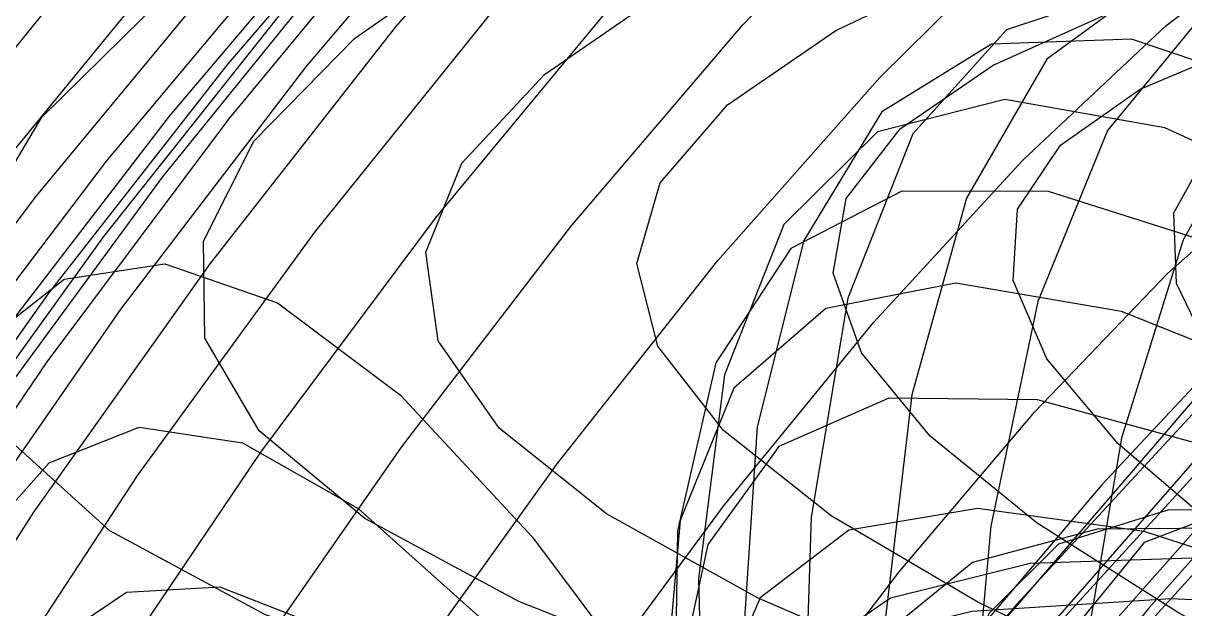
# Model space of a CAD drawing. Header units: metres. Extents: x 6 to 209, y 2 to 206.
# Drawn here: x 51.5 to 81.57, y 134.27 to 149.42 of the extents above; entities that cross this region are included whole.
import ezdxf

# ---------------------------------------------------------------- set-up
doc = ezdxf.new("R2010")
doc.units = ezdxf.units.M

msp = doc.modelspace()

# ---------------------------------------------------------------- linework, layer by layer
for points in [[(47.1506, 143.6783), (52.0907, 149.7611), (57.3071, 155.5995), (62.619, 160.9833), (67.8502, 165.7119), (72.8347, 169.6023), (77.4229, 172.4947), (81.4861, 174.2593), (84.9214, 174.8004), (87.6543, 174.0607), (89.6411, 172.0231), (90.8702, 168.7118), (91.3615, 164.1922), (91.1655, 158.5687), (90.3607, 151.9815), (89.05, 144.6022), (87.3567, 136.6283), (85.4192, 128.2767), (83.3855, 119.7767), (81.407, 111.3621), (79.6329, 103.2642)], [(49.6633, 144.1963), (54.5024, 150.1033), (59.5562, 155.7083), (64.6523, 160.8075), (69.624, 165.2087), (74.3165, 168.739), (78.5922, 171.2503), (82.3349, 172.6253), (85.4539, 172.7816), (87.8868, 171.6749), (89.6011, 169.3012), (90.595, 165.6967), (90.8967, 160.9378), (90.5633, 155.1382), (89.6774, 148.4453), (88.3443, 141.0361), (86.6871, 133.1107), (84.8417, 124.8864), (82.9517, 116.5902), (81.1619, 108.4514), (79.6133, 100.6941)], [(129.0956, 101.4556), (132.079, 114.9008), (134.5887, 127.5976), (136.4086, 139.2013), (137.3507, 149.4031), (137.2622, 157.9403), (136.0323, 164.6045), (133.5975, 169.2481), (129.944, 171.7892), (125.1099, 172.2131), (119.1841, 170.5728), (112.3045, 166.9859), (104.6532, 161.6303), (96.451, 154.7374), (87.9497, 146.5833), (79.4239, 137.4789), (71.1613, 127.7587), (63.4527, 117.7686), (56.5816, 107.8539), (50.8144, 98.347)], [(127.1163, 91.7818), (130.4455, 105.5275), (133.4485, 118.7661), (135.8914, 131.1371), (137.5628, 142.3086), (138.2821, 151.9881), (137.9074, 159.9318), (136.3415, 165.9527), (133.5362, 169.9262), (129.4948, 171.7935), (124.2734, 171.5632), (117.9791, 169.3103), (110.7671, 165.1727), (102.8359, 159.346), (94.4209, 152.076), (85.786, 143.6496), (77.215, 134.3844), (69.0016, 124.6173), (61.4388, 114.6926), (54.8092, 104.9493), (49.3739, 95.7097)], [(47.3557, 138.9786), (51.8082, 144.9105), (56.5882, 150.6876), (61.5276, 156.1037), (66.4605, 160.96), (71.2281, 165.0713), (75.685, 168.2732), (79.7036, 170.4281), (83.1783, 171.4301), (86.0296, 171.2089), (88.2055, 169.733), (89.6837, 167.0107), (90.4716, 163.0907), (90.6052, 158.0602), (90.1479, 152.0428), (89.1871, 145.1944), (87.8305, 137.6979), (86.2021, 129.7578), (84.4363, 121.5933), (82.6735, 113.4306), (81.0534, 105.4961), (79.7101, 98.0088)], [(127.7255, 97.2633), (130.6337, 110.7074), (133.1576, 123.5341), (135.0807, 135.3918), (136.2103, 145.9605), (136.386, 154.9626), (135.4861, 162.1719), (133.4328, 167.4205), (130.1966, 170.604), (125.7978, 171.685), (120.3067, 170.6932), (113.8422, 167.7237), (106.5679, 162.9339), (98.6873, 156.5363), (90.4367, 148.7917), (82.0777, 139.9989), (73.8878, 130.484), (66.1511, 120.5892), (59.1478, 110.6599), (53.145, 101.0331)], [(49.1636, 139.9419), (53.6516, 145.8479), (58.413, 151.5359), (63.2829, 156.8012), (68.1001, 161.4481), (72.7122, 165.2973), (76.9815, 168.1921), (80.7891, 170.0039), (84.039, 170.6378), (86.6611, 170.0351), (88.6135, 168.1768), (89.8833, 165.0838), (90.4865, 160.8172), (90.4671, 155.4761), (89.8948, 149.1947), (88.8619, 142.1382), (87.4797, 134.4972), (85.8735, 126.4818), (84.1775, 118.3143), (82.5297, 110.2223), (81.0661, 102.4307)], [(128.3559, 95.8448), (131.7329, 109.3063), (134.6993, 122.1436), (137.0257, 134.0108), (138.5084, 144.5937), (138.9777, 153.6202), (138.3051, 160.8693), (136.4084, 166.1778), (133.2562, 169.4449), (128.8694, 170.6358), (123.3213, 169.7811), (116.736, 166.9759), (109.2842, 162.3755), (101.1782, 156.1893), (92.6645, 148.6729), (84.0155, 140.119), (75.5199, 130.8464), (67.473, 121.1887), (60.1661, 111.4827), (53.8759, 102.0558)], [(47.7605, 134.2362), (52.1131, 140.6566), (56.819, 146.935), (61.7134, 152.8476), (66.6322, 158.1777), (71.4185, 162.7233), (75.9279, 166.3045), (80.0331, 168.7701), (83.6284, 170.0031), (86.6329, 169.9248), (88.993, 168.4987), (90.6843, 165.7313), (91.7111, 161.6728), (92.1063, 156.4155), (91.9295, 150.0912), (91.2641, 142.8669), (90.2139, 134.9394), (88.8984, 126.5287), (87.448, 117.871), (85.999, 109.2111), (84.6871, 100.7934)], [(47.8556, 136.3511), (52.1612, 142.4312), (56.8033, 148.3686), (61.619, 153.9516), (66.4467, 158.9753), (71.1316, 163.2487), (75.5312, 166.6019), (79.5205, 168.8918), (82.9955, 170.0081), (85.877, 169.8766), (88.1128, 168.4628), (89.6794, 165.7734), (90.5821, 161.8563), (90.8542, 156.7991), (90.5557, 150.7271), (89.7699, 143.7988), (88.6005, 136.2012), (87.1666, 128.1432), (85.5985, 119.8492), (84.0317, 111.5517), (82.6018, 103.4831)], [(49.13, 137.7278), (53.5803, 143.9016), (58.3189, 149.8614), (63.1822, 155.3928), (68.0094, 160.2906), (72.6487, 164.3664), (76.9621, 167.4552), (80.8303, 169.4214), (84.1567, 170.1641), (86.8703, 169.6207), (88.9278, 167.7695), (90.3149, 164.631), (91.0459, 160.2676), (91.1631, 154.7814), (90.7344, 148.3116), (89.8504, 141.03), (88.6204, 133.135), (87.168, 124.8455), (85.6258, 116.3937), (84.1303, 108.0172), (82.816, 99.9513)], [(50.5105, 139.1887), (55.0996, 145.4362), (59.9279, 151.3948), (64.8311, 156.8483), (69.65, 161.5922), (74.2359, 165.4414), (78.4557, 168.2372), (82.1967, 169.8524), (85.3696, 170.1966), (87.912, 169.2198), (89.7898, 166.9138), (90.9979, 163.3139), (91.5601, 158.4973), (91.5273, 152.581), (90.9754, 145.7184), (90.0019, 138.0942), (88.7216, 129.9181), (87.262, 121.4185), (85.7578, 112.8346), (84.3458, 104.4083), (83.159, 96.3766)], [(50.7283, 141.0973), (55.2826, 147.0102), (60.0596, 152.6389), (64.8963, 157.7788), (69.6353, 162.2369), (74.1295, 165.8385), (78.2475, 168.4339), (81.8784, 169.9035), (84.9346, 170.1626), (87.3553, 169.1646), (89.1078, 166.9028), (90.1882, 163.4114), (90.6212, 158.7645), (90.4588, 153.0736), (89.7773, 146.485), (88.6745, 139.174), (87.2656, 131.3402), (85.678, 123.2003), (84.0464, 114.9813), (82.5074, 106.913), (81.1938, 99.2202)], [(126.3735, 93.1343), (129.1545, 106.3677), (131.6408, 119.1212), (133.6187, 131.0421), (134.8949, 141.8052), (135.3043, 151.1229), (134.7167, 158.7552), (133.0431, 164.5171), (130.2393, 168.2843), (126.3088, 169.9974), (121.3034, 169.6627), (115.3223, 167.3521), (108.5092, 163.1996), (101.0481, 157.3961), (93.157, 150.1824), (85.081, 141.8406), (77.0837, 132.6831), (69.4382, 123.0424), (62.4174, 113.2584), (56.2845, 103.6668)], [(49.5483, 135.5672), (54.0319, 142.0305), (58.8165, 148.2759), (63.7369, 154.0788), (68.6312, 159.2244), (73.3463, 163.5155), (77.7431, 166.7796), (81.7013, 168.875), (85.1234, 169.6963), (87.9376, 169.1783), (90.0999, 167.2988), (91.5954, 164.0793), (92.438, 159.5853), (92.6696, 153.9238), (92.3576, 147.2403), (91.5923, 139.7143), (90.4826, 131.5528), (89.1517, 122.9843), (87.7318, 114.2506), (86.3586, 105.5991), (85.1662, 97.2746)], [(47.6127, 130.2767), (51.7683, 136.7674), (56.3323, 143.1919), (61.142, 149.323), (66.0342, 154.9384), (70.8509, 159.8282), (75.4444, 163.8026), (79.6829, 166.6988), (83.4543, 168.387), (86.6704, 168.7753), (89.2691, 167.8128), (91.2165, 165.4924), (92.5075, 161.8509), (93.1652, 156.9682), (93.2396, 150.9651), (92.8054, 143.9993), (91.9583, 136.2602), (90.8109, 127.963), (89.4885, 119.3413), (88.123, 110.6395), (86.8485, 102.1046)], [(129.5499, 99.6542), (132.9159, 112.6446), (135.7922, 124.9092), (137.9576, 136.1211), (139.2191, 145.9881), (139.4204, 154.2622), (138.4483, 160.7472), (136.2372, 165.3049), (132.7728, 167.8593), (128.0931, 168.3981), (122.288, 166.9725), (115.4964, 163.6951), (107.9024, 158.7348), (99.7286, 152.3105), (91.2294, 144.6831), (82.6814, 136.1455), (74.3744, 127.0126), (66.601, 117.6094), (59.6464, 108.2599), (53.7778, 99.2755)], [(127.6799, 102.0703), (130.0799, 114.5512), (132.0644, 126.3429), (133.4428, 137.1203), (134.0485, 146.5915), (133.7462, 154.5074), (132.4379, 160.6698), (130.0669, 164.9376), (126.6215, 167.2313), (122.1355, 167.535), (116.6886, 165.8968), (110.4038, 162.4263), (103.4442, 157.2903), (96.0075, 150.7066), (88.3194, 142.9362), (80.6265, 134.2732), (73.187, 125.035), (66.2626, 115.5503), (60.1087, 106.1478), (54.9653, 97.1445)], [(50.2353, 131.2954), (54.466, 137.725), (59.046, 144.0139), (63.8149, 149.9378), (68.6137, 155.28), (73.2903, 159.8386), (77.7046, 163.4345), (81.7335, 165.9172), (85.2748, 167.1708), (88.2505, 167.1181), (90.609, 165.7237), (92.3264, 162.9955), (93.4073, 158.9851), (93.8833, 153.7856), (93.8117, 147.5298), (93.2729, 140.3849), (92.3664, 132.5475), (91.2069, 124.2375), (89.9193, 115.6899), (88.6339, 107.1478), (87.4804, 98.854)], [(49.622, 125.8125), (53.4148, 132.0641), (57.6487, 138.3237), (62.1703, 144.3718), (66.8239, 149.9908), (71.4573, 154.9731), (75.9266, 159.1288), (80.1012, 162.2918), (83.8686, 164.3265), (87.1375, 165.1327), (89.8408, 164.649), (91.9379, 162.8555), (93.4149, 159.7751), (94.2853, 155.4723), (94.5883, 150.0521), (94.3871, 143.656), (93.7659, 136.4578), (92.8261, 128.6576), (91.6823, 120.4757), (90.457, 112.1446), (89.2762, 103.9016)], [(50.2296, 144.0393), (51.9789, 146.9889), (55.0975, 150.0593), (59.4607, 153.1943), (64.9017, 156.3268), (71.218, 159.3806), (78.1785, 162.2728), (85.5319, 164.9166)], [(50.0772, 120.5424), (53.3454, 126.4372), (57.1293, 132.4772), (61.2866, 138.4534), (65.6694, 144.1545), (70.1296, 149.3735), (74.5238, 153.9162), (78.7188, 157.607), (82.5954, 160.2963), (86.0529, 161.8651), (89.0119, 162.2299), (91.417, 161.3457), (93.2381, 159.2079), (94.471, 155.8527), (95.1371, 151.356), (95.2818, 145.8314), (94.9723, 139.4262), (94.2947, 132.3167), (93.3502, 124.7025), (92.2506, 116.7995), (91.1139, 108.8332), (90.0593, 101.0309)], [(82.3771, 128.6881), (75.5232, 130.5179), (69.4416, 132.4344), (64.3269, 134.4581), (60.3405, 136.6029), (57.6049, 138.8746), (56.2, 141.27), (56.1596, 143.7761), (57.4708, 146.3698), (60.0744, 149.0185), (63.867, 151.6799), (68.7047, 154.3037), (74.4083, 156.8323), (80.7696, 159.2028), (87.559, 161.3489)], [(49.6898, 110.7714), (51.6898, 115.7081), (54.3735, 121.086), (57.6259, 126.7267), (61.319, 132.4379), (65.3168, 138.0204), (69.4796, 143.2749), (73.6692, 148.0095), (77.754, 152.0459), (81.6129, 155.2266), (85.1397, 157.4198), (88.2465, 158.5248), (90.8667, 158.4754), (92.9562, 157.2426), (94.4954, 154.8358), (95.4886, 151.3026), (95.9637, 146.7278), (95.9706, 141.2301), (95.5785, 134.9588), (94.8732, 128.0883), (93.953, 120.813), (92.9249, 113.3401), (91.8998, 105.8833), (90.9883, 98.6553)], [(87.5303, 128.3142), (81.1438, 130.3584), (75.4054, 132.4355), (70.5036, 134.555), (66.5983, 136.7226), (63.8145, 138.9388), (62.2389, 141.1986), (61.9162, 143.4907), (62.8476, 145.7971), (64.9911, 148.0933), (68.2628, 150.3485), (72.54, 152.5262), (77.6652, 154.5848), (83.4524, 156.479)], [(86.2605, 129.9508), (80.8753, 132.2023), (76.2084, 134.4437), (72.4167, 136.6716), (69.6264, 138.8805), (67.9292, 141.0617), (67.3785, 143.2037), (67.9876, 145.2911), (69.7295, 147.3053), (72.5376, 149.2242), (76.3082, 151.0223), (80.9041, 152.6717), (86.1594, 154.1422)], [(52.4883, 103.6985), (53.0963, 107.2815), (54.4756, 111.5055), (56.5481, 116.2381), (59.2172, 121.325), (62.3723, 126.5955), (65.8921, 131.868), (69.6492, 136.9571), (73.515, 141.6799), (77.3635, 145.8622), (81.0766, 149.3452), (84.5471, 151.991)], [(85.8329, 131.7719), (81.4051, 134.1616), (77.7436, 136.487), (74.975, 138.7353), (73.1944, 140.8932), (72.4624, 142.9469), (72.8026, 144.882), (74.2008, 146.6833), (76.6057, 148.335), (79.9304, 149.8203), (84.0557, 151.1224)], [(133.5228, 97.7793), (127.3341, 105.9553), (121.0978, 114.2328), (114.9136, 122.2966), (108.8809, 129.8392), (103.0954, 136.5715), (97.6476, 142.2336), (92.6203, 146.6039), (88.0863, 149.5075), (84.107, 150.8224), (80.7311, 150.4839), (77.9934, 148.4873), (75.9144, 144.8882), (74.5002, 139.8007), (73.7426, 133.3934), (73.6203, 125.8835), (74.0996, 117.5295), (75.1361, 108.622), (76.6764, 99.4732)], [(129.3784, 102.2898), (123.6522, 110.6358), (117.9383, 118.8774), (112.3208, 126.7061), (106.8818, 133.8282), (101.7003, 139.9752), (96.8496, 144.9129), (92.3963, 148.4509), (88.3982, 150.4485), (84.9038, 150.8206), (81.9506, 149.5406), (79.5652, 146.6413), (77.7624, 142.2143), (76.5454, 136.4067), (75.9066, 129.4159), (75.8277, 121.483), (76.2807, 112.884), (77.2298, 103.9204)], [(131.5394, 101.5146), (124.8678, 109.581), (118.1834, 117.6403), (111.6017, 125.3793), (105.236, 132.4964), (99.1946, 138.7123), (93.578, 143.7805), (88.4759, 147.4959), (83.9655, 149.7025), (80.1093, 150.2992), (76.9538, 149.2435), (74.5284, 146.5532), (72.8453, 142.306), (71.8996, 136.6368), (71.6696, 129.7334), (72.1187, 121.8296), (73.1963, 113.1971), (74.8404, 104.1362)], [(130.9671, 98.7028), (125.7905, 106.9763), (120.5976, 115.2523), (115.4568, 123.2269), (110.4358, 130.6065), (105.6008, 137.1183), (101.0146, 142.5204), (96.7352, 146.6101), (92.8153, 149.2315), (89.3005, 150.2812), (86.2291, 149.7118), (83.631, 147.534), (81.5274, 143.8165), (79.9308, 138.6832), (78.845, 132.3094), (78.2651, 124.9153), (78.1785, 116.7588), (78.5652, 108.1261), (79.3989, 99.3213)], [(136.1057, 97.6244), (129.1204, 105.2341), (122.0378, 113.0398), (114.9881, 120.7316), (108.1011, 128.0039), (101.5026, 134.5661), (95.3114, 140.1538), (89.6355, 144.5379), (84.5696, 147.5334), (80.1925, 149.0059), (76.5652, 148.8769), (73.7294, 147.1266), (71.7069, 143.7949), (70.4991, 138.9802), (70.0882, 132.8358), (70.4374, 125.5651), (71.4934, 117.4142), (73.188, 108.6633), (75.4413, 99.617)], [(82.567, 136.21), (79.8353, 138.5452), (77.9985, 140.7344), (77.123, 142.7604), (77.2411, 144.6076), (78.3499, 146.2624), (80.4111, 147.7131), (83.3528, 148.9495)], [(133.6736, 101.4966), (126.327, 108.8084), (118.9243, 116.2071), (111.6095, 123.3918), (104.5249, 130.0695), (97.8069, 135.966), (91.5819, 140.8356), (85.9632, 144.4708), (81.0475, 146.709), (76.9127, 147.4395), (73.6154, 146.607), (71.1901, 144.2141), (69.6487, 140.3213), (68.9802, 135.0452), (69.1519, 128.5544), (70.111, 121.0636), (71.7868, 112.8264), (74.0935, 104.1262)], [(82.3437, 140.6276), (81.3535, 142.6861), (81.2888, 144.5082), (82.1564, 146.0801)], [(57.5136, 101.8126), (57.5753, 104.6222), (58.3712, 108.08), (59.8424, 112.0809), (61.912, 116.4969), (64.4876, 121.182), (67.4653, 125.9771), (70.7332, 130.7156), (74.1754, 135.2296), (77.6762, 139.3555), (81.124, 142.94), (84.4154, 145.8455)], [(138.3047, 98.6343), (130.8535, 105.2383), (123.2413, 112.1135), (115.6235, 118.9724), (108.1564, 125.5282), (100.9922, 131.5055), (94.275, 136.6505), (88.1364, 140.7403), (82.6917, 143.5912), (78.037, 145.0653), (74.2462, 145.0761), (71.3693, 143.5912), (69.4314, 140.6345), (68.4323, 136.2848), (68.347, 130.6736), (69.1274, 123.9805), (70.7038, 116.4273), (72.9883, 108.2695), (75.8778, 99.7881)], [(44.4398, 99.9473), (44.1507, 107.4645), (44.2304, 114.8324), (44.6862, 121.7905), (45.5214, 128.0929), (46.7343, 133.5168), (48.3187, 137.8705), (50.2634, 141.0001), (52.5526, 142.7954), (55.1658, 143.1932), (58.0782, 142.1803), (61.2608, 139.7935), (64.6812, 136.1185), (68.3036, 131.2871), (72.0898, 125.4722), (75.9997, 118.8821), (79.9916, 111.753), (84.0233, 104.3404), (88.0523, 96.9103)], [(135.3879, 102.5711), (127.7304, 108.7248), (119.9592, 115.0415), (112.2409, 121.2488), (104.7411, 127.0788), (97.6192, 132.2777), (91.0241, 136.6157), (85.0892, 139.8952), (79.9294, 141.958), (75.6368, 142.6918), (72.279, 142.0338), (69.8971, 139.9738), (68.5046, 136.5542), (68.0881, 131.8693), (68.6076, 126.0618), (69.999, 119.3179), (72.1762, 111.861), (75.0345, 103.9437)], [(139.6894, 100.9749), (132.1611, 106.2548), (124.4015, 111.85), (116.5836, 117.5095), (108.8824, 122.9805), (101.4699, 128.0175), (94.5096, 132.3917), (88.152, 135.8996), (82.5295, 138.3702), (77.7532, 139.6719), (73.909, 139.7174), (71.0556, 138.4666), (69.2233, 135.929), (68.4128, 132.1632), (68.5963, 127.275), (69.7189, 121.4142), (71.7003, 114.7689), (74.4389, 107.5594), (77.8148, 100.0302)], [(46.5422, 102.4497), (46.2021, 109.4763), (46.2281, 116.2123), (46.6345, 122.4203), (47.4306, 127.8817), (48.62, 132.4049), (50.2005, 135.8317), (52.1636, 138.0432), (54.4945, 138.9637), (57.1724, 138.5639), (60.1703, 136.8617), (63.456, 133.9214), (66.992, 129.8518), (70.7367, 124.8023), (74.6448, 118.9573), (78.6684, 112.5301), (82.7578, 105.7551), (86.8624, 98.8794)], [(141.923, 113.9915), (137.6692, 116.1358), (132.1799, 118.0873), (125.6202, 119.8619), (118.1918, 121.4863), (110.1269, 122.9958), (101.6797, 124.4325), (93.1182, 125.8428), (84.7145, 127.2755), (76.7357, 128.7783), (69.4348, 130.396), (63.0417, 132.1676), (57.7553, 134.1241), (53.7369, 136.2866), (51.1044, 138.6644)], [(143.5278, 100.5294), (136.3019, 104.8379), (128.724, 109.5808), (120.9685, 114.5338), (113.2156, 119.4656), (105.6459, 124.1462), (98.4345, 128.3553), (91.7462, 131.8912), (85.7298, 134.5778), (80.5137, 136.2714), (76.2027, 136.8664), (72.8739, 136.2992), (70.5756, 134.5505), (69.3255, 131.6469), (69.1108, 127.6595), (69.8891, 122.7019), (71.5904, 116.9264), (74.1197, 110.5187), (77.3609, 103.6914)], [(141.1119, 100.8035), (138.2998, 104.5334), (134.5053, 108.5591), (129.8833, 112.7673), (124.6125, 117.031), (118.8897, 121.2132), (112.9218, 125.1722), (106.9188, 128.7664), (101.0866, 131.8594), (95.6193, 134.3248), (90.6927, 136.051), (86.4583, 136.9454), (83.038, 136.9381), (80.5202, 135.9846), (78.9569, 134.0679), (78.3626, 131.1998), (78.7136, 127.4208), (79.9498, 122.7993), (81.9772, 117.43), (84.6717, 111.4311), (87.8839, 104.9407), (91.445, 98.1128)], [(143.6141, 103.0703), (140.7937, 106.581), (136.8887, 110.3469), (132.0577, 114.269), (126.487, 118.2352), (120.3848, 122.1232), (113.9726, 125.8051), (107.4783, 129.1519), (101.1273, 132.0378), (95.1349, 134.3451), (89.6988, 135.9684), (84.9919, 136.8182), (81.1569, 136.8253), (78.3011, 135.9428), (76.493, 134.1487), (75.7603, 131.4473), (76.0891, 127.8693), (77.4252, 123.4716), (79.6759, 118.3359), (82.7142, 112.5666), (86.3836, 106.2878), (90.504, 99.6397)], [(62.9524, 102.8242), (63.237, 105.5111), (64.1535, 108.7418), (65.6438, 112.4155), (67.6346, 116.4126), (70.0406, 120.5993), (72.7669, 124.8318), (75.7135, 128.9619), (78.7778, 132.8421), (81.8588, 136.3308)], [(147.2136, 102.6044), (145.7449, 105.6293), (142.9724, 108.9203), (139.0171, 112.4089), (134.0381, 116.0117), (128.2267, 119.6326), (121.7996, 123.1661), (114.991, 126.5007), (108.0438, 129.5229), (101.2018, 132.1209), (94.7002, 134.189), (88.7579, 135.6312), (83.5695, 136.3652), (79.2988, 136.3251), (76.0732, 135.4647), (73.9791, 133.7596), (73.0595, 131.2081), (73.3129, 127.8326), (74.6931, 123.6791), (77.1119, 118.8162), (80.4421, 113.3338), (84.5229, 107.3406), (89.1655, 100.9608)], [(148.5366, 102.7967), (148.7143, 105.4802), (147.436, 108.3843), (144.7699, 111.468), (140.8306, 114.6762), (135.7745, 117.9408), (129.7946, 121.1828), (123.1129, 124.3148), (115.9728, 127.2436), (108.6302, 129.8736), (101.3442, 132.11), (94.3683, 133.8623), (87.9411, 135.0474), (82.278, 135.5929), (77.564, 135.4402), (73.9466, 134.5468), (71.5316, 132.8882), (70.3789, 130.4597), (70.5011, 127.2768), (71.8631, 123.3759), (74.3837, 118.8131), (77.9388, 113.6637), (82.3662, 108.02), (87.4719, 101.9888)], [(49.1783, 97.8775), (48.4605, 104.5302), (48.0913, 111.0002), (48.0953, 117.06), (48.492, 122.4971), (49.2947, 127.1216), (50.5101, 130.7732), (52.1373, 133.3265), (54.1681, 134.6959), (56.5863, 134.8382), (59.3684, 133.7543), (62.4834, 131.4895), (65.8938, 128.1312), (69.5561, 123.8065), (73.4215, 118.6773), (77.4373, 112.9346), (81.5479, 106.7917), (85.696, 100.4766)], [(142.2846, 117.0597), (137.2286, 119.984), (131.1618, 122.8307), (124.3084, 125.5313), (116.9171, 128.0121), (109.2533, 130.1974), (101.5886, 132.0114), (94.1918, 133.3813), (87.3192, 134.2401), (81.2054, 134.5286), (76.0553, 134.1984), (72.0368, 133.2138), (69.275, 131.5534), (67.8481, 129.2119), (67.7846, 126.2005), (69.0626, 122.5473), (71.6108, 118.2975), (75.3115, 113.5121), (80.0046, 108.2671), (85.4941, 102.6512)]]:
    msp.add_lwpolyline(points)

doc.saveas('drawing.dxf')
